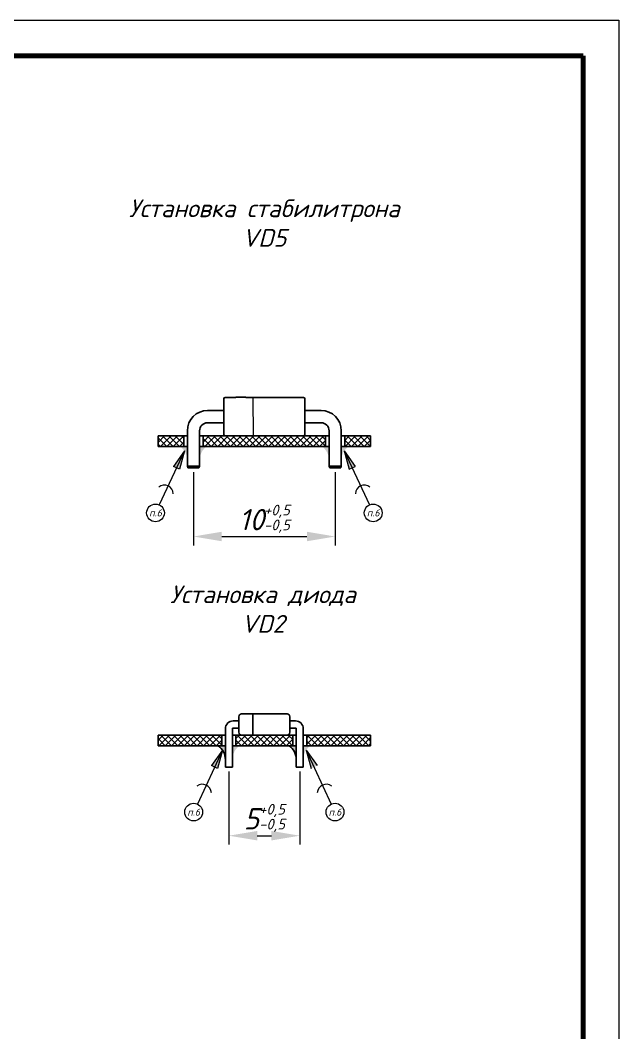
# Model space of a CAD drawing. Header units: millimetres. Extents: x 2470 to 6390, y 1560 to 2814.
# Drawn here: x 4985.6 to 5070, y 2374.3 to 2517 of the extents above; entities that cross this region are included whole.
import ezdxf

# ---------------------------------------------------------------- set-up
doc = ezdxf.new("R2010")
doc.units = ezdxf.units.MM
for name, color, linetype, lineweight in [('border', 7, 'Continuous', 70), ('Text', 7, 'Continuous', 18), ('Размерные линии', 7, 'Continuous', 15), ('Сплошная тонкая', 7, 'Continuous', 30), ('Штриховка', 7, 'Continuous', 9)]:
    doc.layers.add(name, color=color, linetype=linetype, lineweight=lineweight)
doc.styles.add('Main', font='isocpeur.ttf', dxfattribs={"oblique": 15, "height": 3})
doc.dimstyles.new('ISO-25', dxfattribs={"dimtxt": 3, "dimasz": 4, "dimexe": 1.25, "dimexo": 0.625, "dimtad": 1, "dimtoh": 1, "dimtxsty": 'Main', "dimcen": 2.5, "dimclrd": 256, "dimclre": 256, "dimclrt": 256, "dimadec": 0, "dimazin": 0, "dimtol": 1, "dimtm": 0.5, "dimtfac": 1, "dimtmove": 0, "dimatfit": 3, "dimfxl": 1, "dimlwd": -1, "dimlwe": -1, "dimarcsym": 0})

# ---------------------------------------------------------------- blocks, each defined once
blk = doc.blocks.new('*D55')
at = {"layer": 'Defpoints', "color": 0, "lineweight": 18, "transparency": 16777216}
for p in [(5015, 2411.74), (5025, 2411.74), (5025, 2402.06)]:
    blk.add_point(p, dxfattribs=at)
at = {"layer": 'Размерные линии', "transparency": 16777216}
for p, q in [((5015, 2411.11), (5015, 2400.81)), ((5025, 2411.11), (5025, 2400.81)), ((5019, 2402.06), (5021, 2402.06))]:
    blk.add_line(p, q, dxfattribs=at)
at = {"layer": 'Размерные линии', "lineweight": 18, "transparency": 16777216}
for points in [[(5019, 2402.73), (5019, 2401.39), (5015, 2402.06)], [(5021, 2402.73), (5021, 2401.39), (5025, 2402.06)]]:
    blk.add_solid(points, dxfattribs=at)
at = {"layer": 'Размерные линии', "transparency": 16777216, "insert": (5020, 2404.74), "char_height": 3, "attachment_point": 5, "style": 'Main'}
blk.add_mtext('5{\\H0.5x;\\S+0,5^ -0,5;}', dxfattribs=at)
blk = doc.blocks.new('*D58')
at = {"layer": 'Defpoints', "color": 0, "lineweight": 18, "transparency": 16777216}
for p in [(5010, 2453.91), (5030, 2453.91), (5030, 2444.23)]:
    blk.add_point(p, dxfattribs=at)
at = {"layer": 'Размерные линии', "transparency": 16777216}
for p, q in [((5010, 2453.28), (5010, 2442.98)), ((5030, 2453.28), (5030, 2442.98)), ((5014, 2444.23), (5026, 2444.23))]:
    blk.add_line(p, q, dxfattribs=at)
at = {"layer": 'Размерные линии', "lineweight": 18, "transparency": 16777216}
for points in [[(5014, 2444.9), (5014, 2443.56), (5010, 2444.23)], [(5026, 2444.9), (5026, 2443.56), (5030, 2444.23)]]:
    blk.add_solid(points, dxfattribs=at)
at = {"layer": 'Размерные линии', "transparency": 16777216, "insert": (5020, 2446.91), "char_height": 3, "attachment_point": 5, "style": 'Main'}
blk.add_mtext('10{\\H0.5x;\\S+0,5^ -0,5;}', dxfattribs=at)

msp = doc.modelspace()

# ---------------------------------------------------------------- hatches: boundary and pattern name
at = {"layer": 'Штриховка'}
h = msp.add_hatch(dxfattribs=at)
h.set_pattern_fill('ANSI37', color=256, scale=0.2)
h.set_pattern_definition([(45, (495, 21.9082), (-0.449012806, 0.449012806), []), (135, (495, 21.9082), (-0.449012806, -0.449012806), [])])
h.paths.add_polyline_path([(5008.64, 2458.408), (5005, 2458.408), (5005, 2456.908), (5008.64, 2456.908)])
h.paths.add_polyline_path([(5028.64, 2458.408), (5011.36, 2458.408), (5011.36, 2456.908), (5028.64, 2456.908)])
h.paths.add_polyline_path([(5035, 2458.408), (5031.36, 2458.408), (5031.36, 2456.908), (5035, 2456.908)])
h = msp.add_hatch(color=256, dxfattribs=at)
h.dxf.hatch_style = 1
h.paths.add_polyline_path([(5008.72, 2456.307), (5007.181, 2454.108), (5007.604, 2453.911)])
h.paths.add_polyline_path([(5008.72, 2456.307), (5007.604, 2453.911), (5008.025, 2453.715)])
h = msp.add_hatch(color=256, dxfattribs=at)
h.dxf.hatch_style = 1
h.paths.add_polyline_path([(5009.14, 2456.908), (5008.14, 2456.908, -0.236068), (5009.14, 2454.996)])
h = msp.add_hatch(color=256, dxfattribs=at)
h.dxf.hatch_style = 1
h.paths.add_polyline_path([(5010.86, 2456.908), (5011.86, 2456.908, 0.236068), (5010.86, 2454.996)])
h = msp.add_hatch(color=256, dxfattribs=at)
h.dxf.hatch_style = 1
h.paths.add_polyline_path([(5029.14, 2456.908), (5028.14, 2456.908, -0.236068), (5029.14, 2454.996)])
h = msp.add_hatch(color=256, dxfattribs=at)
h.dxf.hatch_style = 1
h.paths.add_polyline_path([(5030.86, 2456.908), (5031.86, 2456.908, 0.236068), (5030.86, 2454.996)])
h = msp.add_hatch(color=256, dxfattribs=at)
h.dxf.hatch_style = 1
h.paths.add_polyline_path([(5031.28, 2456.307), (5032.819, 2454.108), (5032.396, 2453.911)])
h.paths.add_polyline_path([(5031.28, 2456.307), (5032.396, 2453.911), (5031.975, 2453.715)])
h = msp.add_hatch(dxfattribs=at)
h.set_pattern_fill('ANSI37', color=256, scale=0.2)
h.set_pattern_definition([(45, (440, -20.2617), (-0.449012806, 0.449012806), []), (135, (440, -20.2617), (-0.449012806, -0.449012806), [])])
h.paths.add_polyline_path([(5014, 2416.238), (5005, 2416.238), (5005, 2414.738), (5014, 2414.738)])
h.paths.add_polyline_path([(5024, 2416.238), (5023.263, 2416.238, -0.0395904), (5023.2, 2416.233), (5020, 2416.238), (5016, 2416.238), (5016, 2414.738), (5024, 2414.738)])
h.paths.add_polyline_path([(5035, 2416.238), (5026, 2416.238), (5026, 2414.738), (5035, 2414.738)])
h = msp.add_hatch(color=256, dxfattribs=at)
h.dxf.hatch_style = 1
h.paths.add_polyline_path([(5014.104, 2414.137), (5012.565, 2411.939), (5012.989, 2411.741)])
h.paths.add_polyline_path([(5014.104, 2414.137), (5012.989, 2411.741), (5013.41, 2411.545)])
h = msp.add_hatch(color=256, dxfattribs=at)
h.dxf.hatch_style = 1
h.paths.add_polyline_path([(5014.5, 2414.738), (5013.5, 2414.738, -0.236068), (5014.5, 2412.826)])
h = msp.add_hatch(color=256, dxfattribs=at)
h.dxf.hatch_style = 1
h.paths.add_polyline_path([(5015.5, 2414.738), (5016.5, 2414.738, 0.236068), (5015.5, 2412.826)])
h = msp.add_hatch(color=256, dxfattribs=at)
h.dxf.hatch_style = 1
h.paths.add_polyline_path([(5024.5, 2414.738), (5023.5, 2414.738, -0.236068), (5024.5, 2412.826)])
h = msp.add_hatch(color=256, dxfattribs=at)
h.dxf.hatch_style = 1
h.paths.add_polyline_path([(5025.5, 2414.738), (5026.5, 2414.738, 0.236068), (5025.5, 2412.826)])
h = msp.add_hatch(color=256, dxfattribs=at)
h.dxf.hatch_style = 1
h.paths.add_polyline_path([(5025.896, 2414.137), (5027.435, 2411.939), (5027.011, 2411.741)])
h.paths.add_polyline_path([(5025.896, 2414.137), (5027.011, 2411.741), (5026.59, 2411.545)])

# ---------------------------------------------------------------- linework, layer by layer
at = {"layer": 'border', "lineweight": 18}
for p, q in [((4650, 2517), (5070, 2517)), ((5070, 2517), (5070, 2220))]:
    msp.add_line(p, q, dxfattribs=at)
at = {"layer": 'border', "lineweight": 70}
for p in [(4670, 2512), (5065, 2225)]:
    msp.add_line(p, (5065, 2512), dxfattribs=at)
at = {"layer": 'Размерные линии'}
for p, q in [((5018.4, 2463.848), (5018.444, 2458.408)), ((5008.72, 2456.307), (5005.174, 2448.693)), ((5008.72, 2456.307), (5007.181, 2454.108)), ((5008.72, 2456.307), (5008.025, 2453.715)), ((5031.28, 2456.307), (5032.819, 2454.108)), ((5031.28, 2456.307), (5034.826, 2448.693)), ((5031.28, 2456.307), (5031.975, 2453.715)), ((5008.025, 2453.715), (5007.181, 2454.108)), ((5031.975, 2453.715), (5032.819, 2454.108)), ((5014.104, 2414.137), (5010.558, 2406.523)), ((5014.104, 2414.137), (5012.565, 2411.939)), ((5014.104, 2414.137), (5013.41, 2411.545)), ((5025.896, 2414.137), (5027.435, 2411.939)), ((5025.896, 2414.137), (5029.442, 2406.523)), ((5025.896, 2414.137), (5026.59, 2411.545)), ((5013.41, 2411.545), (5012.565, 2411.939))]:
    msp.add_line(p, q, dxfattribs=at)
for centre in [(5004.646, 2447.56), (5035.354, 2447.56), (5010.03, 2405.39), (5029.97, 2405.39)]:
    msp.add_circle(centre, 1.25, dxfattribs=at)
for centre, start, end in [((5005.891, 2450.234), 1.08395, 128.73049), ((5034.109, 2450.234), 51.26951, 178.91605), ((5011.276, 2408.064), 1.08395, 128.73049), ((5028.724, 2408.064), 51.26951, 178.91605)]:
    msp.add_arc(centre, 1.25, start, end, dxfattribs=at)
at = {"layer": 'Сплошная тонкая', "linetype": 'Continuous', "lineweight": 25, "extrusion": (1.22465e-16, 1, -2.22045e-16)}
for p, q in [((5014.49, 2463.848), (5015.97, 2463.848)), ((5015.97, 2463.858), (5017.37, 2463.858)), ((5025.51, 2463.848), (5017.37, 2463.848)), ((5012, 2461.988), (5014.29, 2461.988)), ((5025.71, 2461.988), (5028, 2461.988)), ((5009.14, 2454.128), (5009.14, 2459.128)), ((5010.86, 2454.128), (5010.86, 2459.128)), ((5012, 2460.268), (5014.29, 2460.268)), ((5025.71, 2460.268), (5028, 2460.268)), ((5029.14, 2454.128), (5029.14, 2459.128)), ((5030.86, 2454.128), (5030.86, 2459.128)), ((5014.49, 2458.408), (5025.51, 2458.408)), ((5009.228, 2453.908), (5009.14, 2454.128)), ((5009.14, 2454.128), (5010.86, 2454.128)), ((5010.772, 2453.908), (5010.86, 2454.128)), ((5029.228, 2453.908), (5029.14, 2454.128)), ((5029.14, 2454.128), (5030.86, 2454.128)), ((5030.772, 2453.908), (5030.86, 2454.128)), ((5016.8, 2419.223), (5018.4, 2419.223)), ((5023.2, 2419.233), (5018.4, 2419.233)), ((5016.4, 2418.233), (5015.6, 2418.233)), ((5024.4, 2418.233), (5023.6, 2418.233)), ((5014.5, 2417.133), (5014.5, 2411.738)), ((5015.5, 2417.133), (5015.5, 2411.738)), ((5016.4, 2417.233), (5015.6, 2417.233)), ((5023.2, 2416.233), (5016.8, 2416.243)), ((5024.4, 2417.233), (5023.6, 2417.233)), ((5024.5, 2411.738), (5024.5, 2417.133)), ((5025.5, 2411.738), (5025.5, 2417.133))]:
    msp.add_line(p, q, dxfattribs=at)
at = {"layer": 'Сплошная тонкая', "lineweight": 25}
for p, q in [((5005, 2458.408), (5009.14, 2458.408)), ((5005, 2458.408), (5005, 2456.908)), ((5009.14, 2458.408), (5008.64, 2458.408)), ((5008.64, 2458.408), (5008.64, 2456.908)), ((5010.86, 2458.408), (5011.36, 2458.408)), ((5010.86, 2458.408), (5029.14, 2458.408)), ((5011.36, 2458.408), (5011.36, 2456.908)), ((5028.64, 2458.408), (5028.64, 2456.908)), ((5030.86, 2458.408), (5035, 2458.408)), ((5031.36, 2458.408), (5031.36, 2456.908)), ((5035, 2458.408), (5035, 2456.908)), ((5005, 2456.908), (5009.14, 2456.908)), ((5010.86, 2456.908), (5029.14, 2456.908)), ((5030.86, 2456.908), (5035, 2456.908)), ((5010.772, 2453.908), (5009.228, 2453.908)), ((5030.772, 2453.908), (5029.228, 2453.908)), ((5005, 2416.238), (5014.5, 2416.238)), ((5005, 2416.238), (5005, 2414.738)), ((5014.5, 2416.238), (5014, 2416.238)), ((5014, 2416.238), (5014, 2414.738)), ((5015.5, 2416.238), (5016, 2416.238)), ((5015.5, 2416.238), (5024.5, 2416.238)), ((5016, 2416.238), (5016, 2414.738)), ((5024, 2416.238), (5024, 2414.738)), ((5025.5, 2416.238), (5035, 2416.238)), ((5026, 2416.238), (5026, 2414.738)), ((5035, 2416.238), (5035, 2414.738)), ((5005, 2414.738), (5014.5, 2414.738)), ((5014.5, 2414.738), (5013.5, 2414.738)), ((5014.5, 2414.738), (5014.5, 2411.738)), ((5014.5, 2414.738), (5014.5, 2412.738)), ((5015.5, 2414.738), (5024.5, 2414.738)), ((5025.5, 2414.738), (5035, 2414.738)), ((5015.5, 2411.738), (5014.5, 2411.738)), ((5025.5, 2411.738), (5024.5, 2411.738))]:
    msp.add_line(p, q, dxfattribs=at)
at = {"layer": 'Сплошная тонкая', "linetype": 'Continuous', "lineweight": 25, "extrusion": (-2.71926e-32, -2.22045e-16, -1)}
for centre, radius, start, end in [((-5014.49, 2463.648), 0.2, 360, 90), ((-5025.51, 2463.648), 0.2, 90, 180), ((-5012, 2459.128), 2.86, 360, 90), ((-5028, 2459.128), 2.86, 90, 180), ((-5012, 2459.128), 1.14, 360, 90), ((-5028, 2459.128), 1.14, 90, 180), ((-5014.49, 2458.608), 0.2, 270, 360), ((-5025.51, 2458.608), 0.2, 180, 270), ((-5016.8, 2418.823), 0.4, 0, 90), ((-5023.2, 2418.833), 0.4, 90, 180)]:
    msp.add_arc(centre, radius, start, end, dxfattribs=at)
at = {"layer": 'Сплошная тонкая', "linetype": 'Continuous', "lineweight": 25}
for centre, radius, start, end in [((5015.6, 2417.133), 1.1, 90, 180), ((5024.4, 2417.133), 1.1, 0, 90), ((5015.6, 2417.133), 0.1, 90, 180), ((5016.8, 2416.643), 0.4, 180, 270), ((5023.2, 2416.633), 0.4, 270, 0), ((5024.4, 2417.133), 0.1, 0, 90)]:
    msp.add_arc(centre, radius, start, end, dxfattribs=at)
at = {"layer": 'Сплошная тонкая', "lineweight": 25}
for centre in [(5012.087, 2412.782), (5022.087, 2412.782)]:
    msp.add_arc(centre, 2.413, 358.96164, 54.16846, dxfattribs=at)
at = {"layer": 'Сплошная тонкая', "linetype": 'Continuous', "lineweight": 25}
for centre, major_axis, start_param, end_param in [((5014.29, 2461.128), (0, 2.52), -1.5707963, 0), ((5014.29, 2461.128), (0, -2.52), -0.0000001, 1.5707962), ((5023.6, 2417.733), (0, -1.1), 0, 3.1415927)]:
    msp.add_ellipse(centre, major_axis=major_axis, ratio=0, start_param=start_param, end_param=end_param, dxfattribs=at)
at = {"layer": 'Сплошная тонкая', "linetype": 'Continuous', "lineweight": 25, "extrusion": (-2.71926e-32, -2.22045e-16, -1)}
for centre, major_axis, start_param, end_param in [((5025.71, 2461.128), (0, 2.52), 0.0000001, 1.5707964), ((5025.71, 2461.128), (0, -2.52), -1.5707963, 0), ((5018.4, 2417.733), (0, 1.5), 0, 3.1415927), ((5016.4, 2417.733), (0, 1.09), 0, 3.1415927)]:
    msp.add_ellipse(centre, major_axis=major_axis, ratio=0, start_param=start_param, end_param=end_param, dxfattribs=at)

# ---------------------------------------------------------------- texts
at = {"layer": 'Text', "char_height": 2.5, "attachment_point": 5, "style": 'Main'}
for s, width, insert in [('\\pxqc;Установка стабилитрона VD5', 41.3362, (5020, 2488.408)), ('\\pxqc;Установка диода \\PVD2', 38.97936, (5019.813, 2434.002))]:
    msp.add_mtext_dynamic_manual_height_columns(s, width=width, gutter_width=15, heights=[0], dxfattribs=dict(at, insert=insert))
at = {"layer": 'Размерные линии', "char_height": 1, "attachment_point": 5, "style": 'Main'}
for insert in [(5004.646, 2447.56), (5035.354, 2447.56), (5010.03, 2405.39), (5029.97, 2405.39)]:
    msp.add_mtext_dynamic_manual_height_columns('\\pxqc;п.6', width=1.20386, gutter_width=15, heights=[0], dxfattribs=dict(at, insert=insert))

# ---------------------------------------------------------------- dimensions: what is measured, and where the dimension line sits
at = {"layer": 'Размерные линии'}
for base, p1, p2, text, picture, middle in [((5030, 2444.23), (5010, 2453.908), (5030, 2453.908), '10{\\H0.5x;\\S+0,5^ -0,5;}', '*D58', (5020, 2444.23)), ((5025, 2402.06), (5015, 2411.738), (5025, 2411.738), '5{\\H0.5x;\\S+0,5^ -0,5;}', '*D55', (5020, 2402.06))]:
    dim = msp.add_linear_dim(base=base, p1=p1, p2=p2, text=text, dimstyle='ISO-25', dxfattribs=at)
    dim.commit()
    dim.dimension.update_dxf_attribs({"geometry": picture, "text_midpoint": middle, "dimtype": 160})

doc.saveas('drawing.dxf')
